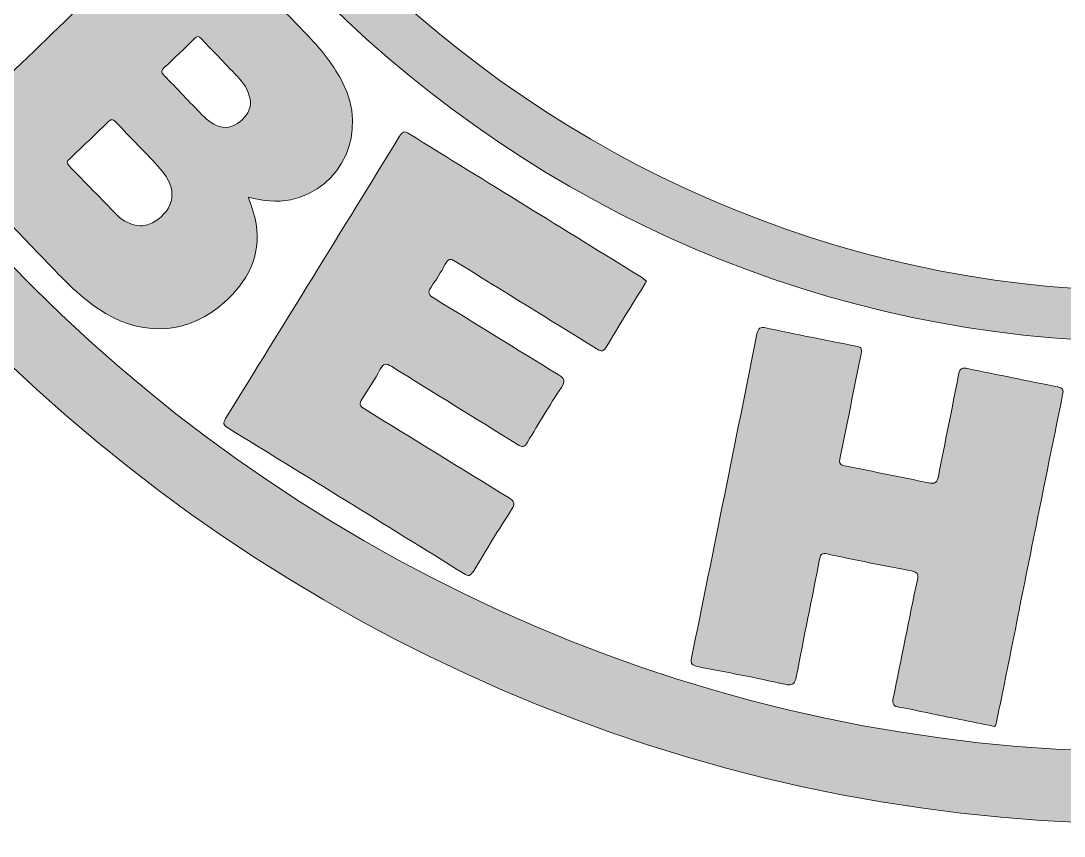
# Model space of a CAD drawing. Extents: x 605 to 1358, y -1353 to -598.
# Drawn here: x 726.3 to 962.8, y -1352.7 to -1168 of the extents above; entities that cross this region are included whole.
import ezdxf

# ---------------------------------------------------------------- set-up
doc = ezdxf.new("R2010")
doc.units = 0
doc.header["$MEASUREMENT"] = 0
doc.layers.add('katman 1', color=7, linetype='Continuous')

# ---------------------------------------------------------------- blocks, each defined once
blk = doc.blocks.new('block 3')
at = {"layer": 'katman 1', "true_color": 0x019245}
h = blk.add_hatch(color=114, dxfattribs=at)
h.dxf.hatch_style = 2
edge = h.paths.add_edge_path()
edge.add_spline(control_points=[(1358, -973.69), (1356.44, -1196.09), (1178.07, -1352.72), (975.94, -1349.87), (778.88, -1347.08), (605.19, -1183.68), (607.86, -971.9), (610.63, -751.49), (787.99, -599.64), (984.27, -599.02), (1176.5, -598.42), (1357.78, -755.34), (1358, -973.69)], knot_values=[0, 0, 0, 0, 1, 1, 1, 2, 2, 2, 3, 3, 3, 4, 4, 4, 4], degree=3, periodic=1)
edge = h.paths.add_edge_path()
edge.add_spline(control_points=[(984.3, -615.31), (794.83, -615.85), (625.67, -763.08), (624.1, -974.09), (622.6, -1174.7), (787.84, -1332.32), (978.77, -1333.59), (1172.47, -1334.87), (1337.84, -1185.28), (1341.53, -979.6), (1345.3, -768.94), (1170.95, -614.76), (984.3, -615.31)], knot_values=[0, 0, 0, 0, 1, 1, 1, 2, 2, 2, 3, 3, 3, 4, 4, 4, 4], degree=3, periodic=1)
h = blk.add_hatch(color=114, dxfattribs=at)
h.dxf.hatch_style = 2
edge = h.paths.add_edge_path()
edge.add_spline(control_points=[(716.8, -975.76), (717.46, -817.33), (844.55, -707.15), (986.63, -708.22), (1123.63, -709.25), (1251.68, -822.63), (1248.77, -978.51), (1245.91, -1131.71), (1122.65, -1241.81), (979.66, -1240.73), (838.75, -1239.68), (716.87, -1123.97), (716.8, -975.76)], knot_values=[0, 0, 0, 0, 1, 1, 1, 2, 2, 2, 3, 3, 3, 4, 4, 4, 4], degree=3, periodic=1)
edge = h.paths.add_edge_path()
edge.add_spline(control_points=[(728.45, -975.71), (728.16, -1116.35), (844.05, -1227.18), (978.06, -1229.15), (1114.75, -1231.16), (1235.25, -1125.75), (1237.21, -976.88), (1239.16, -827.89), (1116.54, -721.68), (988.23, -719.82), (851.58, -717.84), (728.7, -824.15), (728.45, -975.71)], knot_values=[0, 0, 0, 0, 1, 1, 1, 2, 2, 2, 3, 3, 3, 4, 4, 4, 4], degree=3, periodic=1)
h = blk.add_hatch(color=114, dxfattribs=at)
h.dxf.hatch_style = 2
edge = h.paths.add_edge_path()
edge.add_spline(control_points=[(799.2, -1181.99), (797.31, -1178.32), (794.83, -1175.07), (792, -1172.1), (782.74, -1162.39), (773.41, -1152.74), (764.14, -1143.03), (763.31, -1142.16), (762.88, -1142.4), (762.18, -1143.1), (759.18, -1146.07), (756.15, -1149), (753.11, -1151.93), (738.09, -1166.37), (723.08, -1180.81), (708.03, -1195.22), (707.09, -1196.12), (707.01, -1196.6), (707.98, -1197.59), (715.87, -1205.7), (723.69, -1213.87), (731.53, -1222.02), (735.83, -1226.49), (740.03, -1231.06), (745.44, -1234.28), (754.55, -1239.7), (764.62, -1238.8), (772.37, -1231.82), (777.65, -1227.07), (780.74, -1221.41), (779.59, -1214.03), (779.28, -1212), (778.51, -1210.12), (777.88, -1207.99), (781.13, -1208.77), (784.27, -1209.23), (787.44, -1208.53), (799.24, -1206), (804.94, -1193.1), (799.2, -1181.99)], knot_values=[0, 0, 0, 0, 1, 1, 1, 2, 2, 2, 3, 3, 3, 4, 4, 4, 5, 5, 5, 6, 6, 6, 7, 7, 7, 8, 8, 8, 9, 9, 9, 10, 10, 10, 11, 11, 11, 12, 12, 12, 13, 13, 13, 13], degree=3, periodic=1)
edge = h.paths.add_edge_path()
edge.add_spline(control_points=[(756.46, -1213.54), (755.52, -1214.1), (754.5, -1214.44), (753.31, -1214.47), (751.31, -1214.34), (749.53, -1213.46), (748.11, -1212.04), (744.41, -1208.34), (740.82, -1204.54), (737.15, -1200.81), (736.48, -1200.14), (736.77, -1199.81), (737.28, -1199.32), (740.19, -1196.55), (743.11, -1193.79), (745.97, -1190.97), (746.64, -1190.31), (747.04, -1190.15), (747.78, -1190.94), (751.13, -1194.53), (754.66, -1197.95), (757.94, -1201.62), (761.89, -1206.02), (761.23, -1210.7), (756.46, -1213.54)], knot_values=[0, 0, 0, 0, 1, 1, 1, 2, 2, 2, 3, 3, 3, 4, 4, 4, 5, 5, 5, 6, 6, 6, 7, 7, 7, 8, 8, 8, 8], degree=3, periodic=1)
edge = h.paths.add_edge_path()
edge.add_spline(control_points=[(770.45, -1191.63), (769.29, -1191.05), (768.27, -1190.28), (767.38, -1189.36), (764.48, -1186.39), (761.65, -1183.35), (758.73, -1180.39), (758.02, -1179.66), (758.03, -1179.28), (758.78, -1178.59), (761.09, -1176.48), (763.34, -1174.3), (765.55, -1172.08), (766.22, -1171.4), (766.6, -1171.44), (767.22, -1172.1), (770.06, -1175.13), (772.98, -1178.09), (775.8, -1181.13), (777.17, -1182.6), (778.15, -1184.32), (778.34, -1186.55), (778.36, -1189.39), (774.48, -1193.62), (770.45, -1191.63)], knot_values=[0, 0, 0, 0, 1, 1, 1, 2, 2, 2, 3, 3, 3, 4, 4, 4, 5, 5, 5, 6, 6, 6, 7, 7, 7, 8, 8, 8, 8], degree=3, periodic=1)
h = blk.add_hatch(color=114, dxfattribs=at)
h.dxf.hatch_style = 2
edge = h.paths.add_edge_path()
edge.add_spline(control_points=[(868.06, -1226.98), (867.84, -1227.37), (867.69, -1227.66), (867.53, -1227.93), (864.65, -1232.6), (861.72, -1237.25), (858.92, -1241.98), (858.14, -1243.3), (857.52, -1242.76), (856.67, -1242.23), (846.08, -1235.68), (835.47, -1229.16), (824.89, -1222.59), (823.77, -1221.89), (823.16, -1221.72), (822.46, -1223.12), (821.54, -1224.93), (820.43, -1226.68), (819.24, -1228.32), (818.28, -1229.64), (818.79, -1230.16), (819.95, -1230.87), (829.32, -1236.6), (838.64, -1242.42), (848.04, -1248.12), (849.5, -1249.01), (849.76, -1249.58), (848.78, -1251.07), (846.13, -1255.13), (843.6, -1259.27), (841.13, -1263.45), (840.44, -1264.62), (839.96, -1264.7), (838.83, -1263.99), (829.35, -1258.08), (819.8, -1252.25), (810.32, -1246.33), (809.02, -1245.52), (808.46, -1245.67), (807.74, -1246.96), (806.47, -1249.25), (805.1, -1251.49), (803.63, -1253.65), (802.87, -1254.77), (803.04, -1255.26), (804.18, -1255.95), (815.08, -1262.62), (825.93, -1269.36), (836.84, -1276.01), (838.18, -1276.83), (838.37, -1277.39), (837.5, -1278.73), (834.53, -1283.34), (831.65, -1288.03), (828.84, -1292.74), (828.18, -1293.85), (827.73, -1293.88), (826.69, -1293.24), (808.88, -1282.2), (791.05, -1271.21), (773.2, -1260.25), (772.11, -1259.59), (772.05, -1259.13), (772.69, -1258.09), (785.85, -1236.8), (799, -1215.49), (812.12, -1194.17), (812.74, -1193.15), (813.14, -1192.88), (814.28, -1193.59), (831.81, -1204.46), (849.39, -1215.27), (866.94, -1226.1), (867.33, -1226.36), (867.68, -1226.69), (868.06, -1226.98)], knot_values=[0, 0, 0, 0, 1, 1, 1, 2, 2, 2, 3, 3, 3, 4, 4, 4, 5, 5, 5, 6, 6, 6, 7, 7, 7, 8, 8, 8, 9, 9, 9, 10, 10, 10, 11, 11, 11, 12, 12, 12, 13, 13, 13, 14, 14, 14, 15, 15, 15, 16, 16, 16, 17, 17, 17, 18, 18, 18, 19, 19, 19, 20, 20, 20, 21, 21, 21, 22, 22, 22, 23, 23, 23, 24, 24, 24, 25, 25, 25, 25], degree=3, periodic=1)
h = blk.add_hatch(color=114, dxfattribs=at)
h.dxf.hatch_style = 2
edge = h.paths.add_edge_path()
edge.add_spline(control_points=[(946.6, -1327.79), (941.52, -1326.77), (936.7, -1325.8), (931.89, -1324.82), (929.76, -1324.39), (927.64, -1323.86), (925.5, -1323.55), (924.11, -1323.35), (923.71, -1322.91), (924.01, -1321.46), (925.87, -1312.52), (927.61, -1303.56), (929.48, -1294.64), (929.76, -1293.29), (929.51, -1292.91), (928.17, -1292.65), (921.78, -1291.44), (915.4, -1290.15), (909.04, -1288.78), (907.82, -1288.52), (907.56, -1288.79), (907.33, -1289.95), (905.6, -1298.84), (903.75, -1307.72), (902.03, -1316.62), (901.71, -1318.28), (901.22, -1318.72), (899.43, -1318.32), (892.9, -1316.85), (886.31, -1315.58), (879.73, -1314.32), (878.45, -1314.07), (878.02, -1313.7), (878.29, -1312.35), (883.27, -1287.89), (888.22, -1263.43), (893.12, -1238.96), (893.39, -1237.63), (893.8, -1237.3), (895.11, -1237.57), (901.92, -1239), (908.74, -1240.37), (915.57, -1241.71), (916.65, -1241.91), (917.01, -1242.17), (916.75, -1243.43), (915.11, -1251.24), (913.64, -1259.09), (911.96, -1266.9), (911.62, -1268.45), (912.16, -1268.7), (913.39, -1268.94), (919.6, -1270.14), (925.8, -1271.36), (931.99, -1272.68), (933.42, -1272.99), (933.96, -1272.68), (934.25, -1271.22), (935.73, -1263.51), (937.36, -1255.83), (938.82, -1248.12), (939.1, -1246.67), (939.66, -1246.54), (940.86, -1246.79), (947.67, -1248.2), (954.49, -1249.59), (961.32, -1250.93), (962.49, -1251.16), (962.65, -1251.55), (962.41, -1252.71), (957.8, -1275.35), (953.26, -1298.01), (948.7, -1320.66), (948.28, -1322.73), (947.83, -1324.79), (947.44, -1326.86), (947.3, -1327.51), (947.19, -1328.05), (946.6, -1327.79)], knot_values=[0, 0, 0, 0, 1, 1, 1, 2, 2, 2, 3, 3, 3, 4, 4, 4, 5, 5, 5, 6, 6, 6, 7, 7, 7, 8, 8, 8, 9, 9, 9, 10, 10, 10, 11, 11, 11, 12, 12, 12, 13, 13, 13, 14, 14, 14, 15, 15, 15, 16, 16, 16, 17, 17, 17, 18, 18, 18, 19, 19, 19, 20, 20, 20, 21, 21, 21, 22, 22, 22, 23, 23, 23, 24, 24, 24, 25, 25, 25, 26, 26, 26, 26], degree=3, periodic=1)
at = {"layer": 'katman 1', "lineweight": 0}
for points, knots in [([(1358, -973.69), (1356.44, -1196.09), (1178.07, -1352.72), (975.94, -1349.87), (778.88, -1347.08), (605.19, -1183.68), (607.86, -971.9), (610.63, -751.49), (787.99, -599.64), (984.27, -599.02), (1176.5, -598.42), (1357.78, -755.34), (1358, -973.69)], [0, 0, 0, 0, 1, 1, 1, 2, 2, 2, 3, 3, 3, 4, 4, 4, 4]), ([(984.3, -615.31), (794.83, -615.85), (625.67, -763.08), (624.1, -974.09), (622.6, -1174.7), (787.84, -1332.32), (978.77, -1333.59), (1172.47, -1334.87), (1337.84, -1185.28), (1341.53, -979.6), (1345.3, -768.94), (1170.95, -614.76), (984.3, -615.31)], [0, 0, 0, 0, 1, 1, 1, 2, 2, 2, 3, 3, 3, 4, 4, 4, 4]), ([(716.8, -975.76), (717.46, -817.33), (844.55, -707.15), (986.63, -708.22), (1123.63, -709.25), (1251.68, -822.63), (1248.77, -978.51), (1245.91, -1131.71), (1122.65, -1241.81), (979.66, -1240.73), (838.75, -1239.68), (716.87, -1123.97), (716.8, -975.76)], [0, 0, 0, 0, 1, 1, 1, 2, 2, 2, 3, 3, 3, 4, 4, 4, 4]), ([(728.45, -975.71), (728.16, -1116.35), (844.05, -1227.18), (978.06, -1229.15), (1114.75, -1231.16), (1235.25, -1125.75), (1237.21, -976.88), (1239.16, -827.89), (1116.54, -721.68), (988.23, -719.82), (851.58, -717.84), (728.7, -824.15), (728.45, -975.71)], [0, 0, 0, 0, 1, 1, 1, 2, 2, 2, 3, 3, 3, 4, 4, 4, 4]), ([(799.2, -1181.99), (797.31, -1178.32), (794.83, -1175.07), (792, -1172.1), (782.74, -1162.39), (773.41, -1152.74), (764.14, -1143.03), (763.31, -1142.16), (762.88, -1142.4), (762.18, -1143.1), (759.18, -1146.07), (756.15, -1149), (753.11, -1151.93), (738.09, -1166.37), (723.08, -1180.81), (708.03, -1195.22), (707.09, -1196.12), (707.01, -1196.6), (707.98, -1197.59), (715.87, -1205.7), (723.69, -1213.87), (731.53, -1222.02), (735.83, -1226.49), (740.03, -1231.06), (745.44, -1234.28), (754.55, -1239.7), (764.62, -1238.8), (772.37, -1231.82), (777.65, -1227.07), (780.74, -1221.41), (779.59, -1214.03), (779.28, -1212), (778.51, -1210.12), (777.88, -1207.99), (781.13, -1208.77), (784.27, -1209.23), (787.44, -1208.53), (799.24, -1206), (804.94, -1193.1), (799.2, -1181.99)], [0, 0, 0, 0, 1, 1, 1, 2, 2, 2, 3, 3, 3, 4, 4, 4, 5, 5, 5, 6, 6, 6, 7, 7, 7, 8, 8, 8, 9, 9, 9, 10, 10, 10, 11, 11, 11, 12, 12, 12, 13, 13, 13, 13]), ([(770.45, -1191.63), (769.29, -1191.05), (768.27, -1190.28), (767.38, -1189.36), (764.48, -1186.39), (761.65, -1183.35), (758.73, -1180.39), (758.02, -1179.66), (758.03, -1179.28), (758.78, -1178.59), (761.09, -1176.48), (763.34, -1174.3), (765.55, -1172.08), (766.22, -1171.4), (766.6, -1171.44), (767.22, -1172.1), (770.06, -1175.13), (772.98, -1178.09), (775.8, -1181.13), (777.17, -1182.6), (778.15, -1184.32), (778.34, -1186.55), (778.36, -1189.39), (774.48, -1193.62), (770.45, -1191.63)], [0, 0, 0, 0, 1, 1, 1, 2, 2, 2, 3, 3, 3, 4, 4, 4, 5, 5, 5, 6, 6, 6, 7, 7, 7, 8, 8, 8, 8]), ([(756.46, -1213.54), (755.52, -1214.1), (754.5, -1214.44), (753.31, -1214.47), (751.31, -1214.34), (749.53, -1213.46), (748.11, -1212.04), (744.41, -1208.34), (740.82, -1204.54), (737.15, -1200.81), (736.48, -1200.14), (736.77, -1199.81), (737.28, -1199.32), (740.19, -1196.55), (743.11, -1193.79), (745.97, -1190.97), (746.64, -1190.31), (747.04, -1190.15), (747.78, -1190.94), (751.13, -1194.53), (754.66, -1197.95), (757.94, -1201.62), (761.89, -1206.02), (761.23, -1210.7), (756.46, -1213.54)], [0, 0, 0, 0, 1, 1, 1, 2, 2, 2, 3, 3, 3, 4, 4, 4, 5, 5, 5, 6, 6, 6, 7, 7, 7, 8, 8, 8, 8]), ([(868.06, -1226.98), (867.84, -1227.37), (867.69, -1227.66), (867.53, -1227.93), (864.65, -1232.6), (861.72, -1237.25), (858.92, -1241.98), (858.14, -1243.3), (857.52, -1242.76), (856.67, -1242.23), (846.08, -1235.68), (835.47, -1229.16), (824.89, -1222.59), (823.77, -1221.89), (823.16, -1221.72), (822.46, -1223.12), (821.54, -1224.93), (820.43, -1226.68), (819.24, -1228.32), (818.28, -1229.64), (818.79, -1230.16), (819.95, -1230.87), (829.32, -1236.6), (838.64, -1242.42), (848.04, -1248.12), (849.5, -1249.01), (849.76, -1249.58), (848.78, -1251.07), (846.13, -1255.13), (843.6, -1259.27), (841.13, -1263.45), (840.44, -1264.62), (839.96, -1264.7), (838.83, -1263.99), (829.35, -1258.08), (819.8, -1252.25), (810.32, -1246.33), (809.02, -1245.52), (808.46, -1245.67), (807.74, -1246.96), (806.47, -1249.25), (805.1, -1251.49), (803.63, -1253.65), (802.87, -1254.77), (803.04, -1255.26), (804.18, -1255.95), (815.08, -1262.62), (825.93, -1269.36), (836.84, -1276.01), (838.18, -1276.83), (838.37, -1277.39), (837.5, -1278.73), (834.53, -1283.34), (831.65, -1288.03), (828.84, -1292.74), (828.18, -1293.85), (827.73, -1293.88), (826.69, -1293.24), (808.88, -1282.2), (791.05, -1271.21), (773.2, -1260.25), (772.11, -1259.59), (772.05, -1259.13), (772.69, -1258.09), (785.85, -1236.8), (799, -1215.49), (812.12, -1194.17), (812.74, -1193.15), (813.14, -1192.88), (814.28, -1193.59), (831.81, -1204.46), (849.39, -1215.27), (866.94, -1226.1), (867.33, -1226.36), (867.68, -1226.69), (868.06, -1226.98)], [0, 0, 0, 0, 1, 1, 1, 2, 2, 2, 3, 3, 3, 4, 4, 4, 5, 5, 5, 6, 6, 6, 7, 7, 7, 8, 8, 8, 9, 9, 9, 10, 10, 10, 11, 11, 11, 12, 12, 12, 13, 13, 13, 14, 14, 14, 15, 15, 15, 16, 16, 16, 17, 17, 17, 18, 18, 18, 19, 19, 19, 20, 20, 20, 21, 21, 21, 22, 22, 22, 23, 23, 23, 24, 24, 24, 25, 25, 25, 25]), ([(946.6, -1327.79), (941.52, -1326.77), (936.7, -1325.8), (931.89, -1324.82), (929.76, -1324.39), (927.64, -1323.86), (925.5, -1323.55), (924.11, -1323.35), (923.71, -1322.91), (924.01, -1321.46), (925.87, -1312.52), (927.61, -1303.56), (929.48, -1294.64), (929.76, -1293.29), (929.51, -1292.91), (928.17, -1292.65), (921.78, -1291.44), (915.4, -1290.15), (909.04, -1288.78), (907.82, -1288.52), (907.56, -1288.79), (907.33, -1289.95), (905.6, -1298.84), (903.75, -1307.72), (902.03, -1316.62), (901.71, -1318.28), (901.22, -1318.72), (899.43, -1318.32), (892.9, -1316.85), (886.31, -1315.58), (879.73, -1314.32), (878.45, -1314.07), (878.02, -1313.7), (878.29, -1312.35), (883.27, -1287.89), (888.22, -1263.43), (893.12, -1238.96), (893.39, -1237.63), (893.8, -1237.3), (895.11, -1237.57), (901.92, -1239), (908.74, -1240.37), (915.57, -1241.71), (916.65, -1241.91), (917.01, -1242.17), (916.75, -1243.43), (915.11, -1251.24), (913.64, -1259.09), (911.96, -1266.9), (911.62, -1268.45), (912.16, -1268.7), (913.39, -1268.94), (919.6, -1270.14), (925.8, -1271.36), (931.99, -1272.68), (933.42, -1272.99), (933.96, -1272.68), (934.25, -1271.22), (935.73, -1263.51), (937.36, -1255.83), (938.82, -1248.12), (939.1, -1246.67), (939.66, -1246.54), (940.86, -1246.79), (947.67, -1248.2), (954.49, -1249.59), (961.32, -1250.93), (962.49, -1251.16), (962.65, -1251.55), (962.41, -1252.71), (957.8, -1275.35), (953.26, -1298.01), (948.7, -1320.66), (948.28, -1322.73), (947.83, -1324.79), (947.44, -1326.86), (947.3, -1327.51), (947.19, -1328.05), (946.6, -1327.79)], [0, 0, 0, 0, 1, 1, 1, 2, 2, 2, 3, 3, 3, 4, 4, 4, 5, 5, 5, 6, 6, 6, 7, 7, 7, 8, 8, 8, 9, 9, 9, 10, 10, 10, 11, 11, 11, 12, 12, 12, 13, 13, 13, 14, 14, 14, 15, 15, 15, 16, 16, 16, 17, 17, 17, 18, 18, 18, 19, 19, 19, 20, 20, 20, 21, 21, 21, 22, 22, 22, 23, 23, 23, 24, 24, 24, 25, 25, 25, 26, 26, 26, 26])]:
    blk.add_open_spline(points, degree=3, knots=knots, dxfattribs=at)
blk = doc.blocks.new('block 2')
at = {"layer": 'katman 1'}
blk.add_blockref('block 3', (0, 0), dxfattribs=at)

msp = doc.modelspace()

# ---------------------------------------------------------------- block references
at = {"layer": 'katman 1'}
msp.add_blockref('block 2', (0, 0), dxfattribs=at)

doc.saveas('drawing.dxf')
